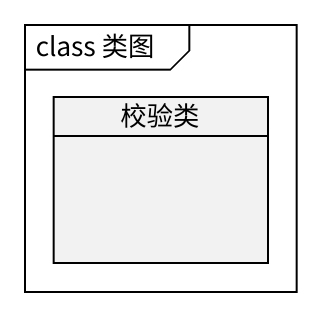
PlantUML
@startuml
mainframe class 类图
hide circle
hide empty members
class 校验类
@enduml
